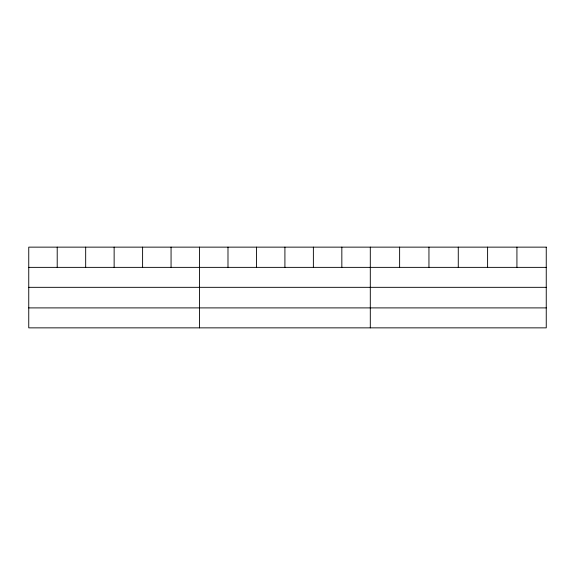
<?xml version="1.0" encoding="UTF-8"?>
<svg xmlns="http://www.w3.org/2000/svg" width="575" height="575" viewBox="0 0 575 575"><rect width="100%" height="100%" fill="white"/><g stroke="black" fill="none" stroke-linecap="round" stroke-linejoin="round"><path stroke-width="0.86" d="M28.75 267.368L546.25 267.368M28.75 287.327L546.25 287.327M28.75 307.898L546.25 307.898M516.925 247.142L516.925 267.368M487.6 247.142L487.6 267.368M458.275 247.142L458.275 267.368M428.95 247.142L428.95 267.368M399.625 247.142L399.625 267.368M370.3 247.142L370.3 327.858M341.838 247.142L341.838 267.368M313.375 247.142L313.375 267.368M284.912 247.142L284.912 267.368M256.45 247.142L256.45 267.368M227.987 247.142L227.987 267.368M199.525 247.142L199.525 327.858M171.062 247.142L171.062 267.368M142.6 247.142L142.6 267.368M114.138 247.142L114.138 267.368M85.675 247.142L85.675 267.368M57.212 247.142L57.212 267.368M546.25 247.142L28.75 247.142L28.75 327.858L546.25 327.858L546.25 247.142"/></g></svg>
